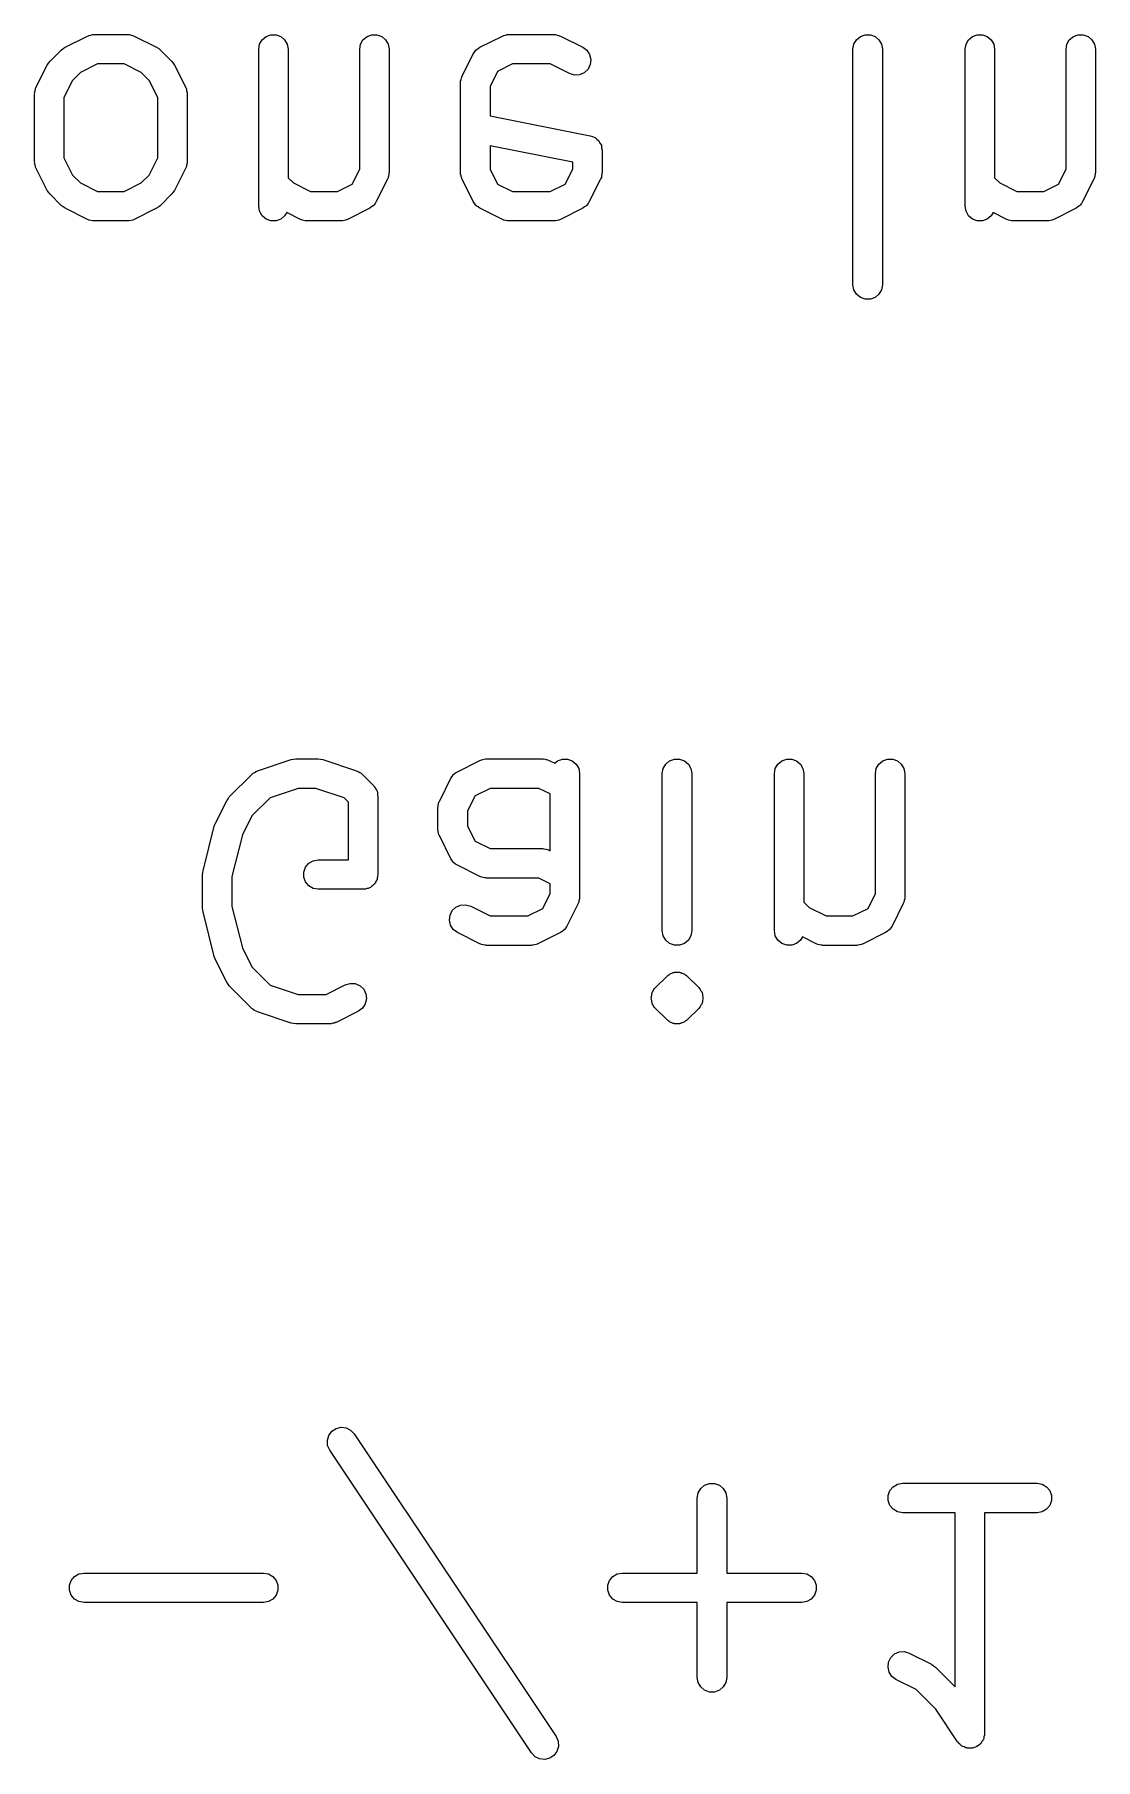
# Model space of a CAD drawing. Extents: x 91.3 to 189.8, y -113.5 to -60.4.
# Drawn here: x 177.94 to 181.54, y -86.08 to -80.22 of the extents above; entities that cross this region are included whole.
import ezdxf

# ---------------------------------------------------------------- set-up
doc = ezdxf.new("R2010")
doc.units = 0
doc.header["$MEASUREMENT"] = 0
doc.layers.add('BLACK', color=7, linetype='CONTINUOUS')

msp = doc.modelspace()

# ---------------------------------------------------------------- linework, layer by layer
at = {"layer": 'Black'}
for p, q in [((178.044, -80.2615), (178.12, -80.2234)), ((178.12, -80.2234), (178.123, -80.2226)), ((178.123, -80.2226), (178.125, -80.2211)), ((178.125, -80.2211), (178.131, -80.2201)), ((178.131, -80.2201), (178.137, -80.2184)), ((178.137, -80.2184), (178.14, -80.2186)), ((178.14, -80.2186), (178.142, -80.2181)), ((178.142, -80.2181), (178.257, -80.2181)), ((178.257, -80.2181), (178.26, -80.2186)), ((178.26, -80.2186), (178.262, -80.2184)), ((178.262, -80.2184), (178.268, -80.2201)), ((178.268, -80.2201), (178.274, -80.2211)), ((178.274, -80.2211), (178.276, -80.2226)), ((178.276, -80.2226), (178.279, -80.2234)), ((178.279, -80.2234), (178.355, -80.2615)), ((178.702, -80.2681), (178.705, -80.251)), ((178.705, -80.251), (178.714, -80.236)), ((178.714, -80.236), (178.727, -80.2248)), ((178.727, -80.2248), (178.743, -80.2189)), ((178.743, -80.2189), (178.761, -80.2189)), ((178.761, -80.2189), (178.777, -80.2248)), ((178.777, -80.2248), (178.79, -80.236)), ((178.79, -80.236), (178.799, -80.251)), ((178.799, -80.251), (178.802, -80.2681)), ((179.045, -80.2681), (179.048, -80.251)), ((179.048, -80.251), (179.056, -80.236)), ((179.056, -80.236), (179.07, -80.2248)), ((179.07, -80.2248), (179.086, -80.2189)), ((179.086, -80.2189), (179.103, -80.2189)), ((179.103, -80.2189), (179.12, -80.2248)), ((179.12, -80.2248), (179.133, -80.236)), ((179.133, -80.236), (179.142, -80.251)), ((179.142, -80.251), (179.145, -80.2681)), ((179.453, -80.2615), (179.53, -80.2234)), ((179.53, -80.2234), (179.532, -80.2226)), ((179.532, -80.2226), (179.535, -80.2211)), ((179.535, -80.2211), (179.541, -80.2201)), ((179.541, -80.2201), (179.546, -80.2184)), ((179.546, -80.2184), (179.549, -80.2186)), ((179.549, -80.2186), (179.552, -80.2181)), ((179.552, -80.2181), (179.704, -80.2181)), ((179.704, -80.2181), (179.707, -80.2186)), ((179.707, -80.2186), (179.71, -80.2184)), ((179.71, -80.2184), (179.716, -80.2201)), ((179.716, -80.2201), (179.721, -80.2211)), ((179.721, -80.2211), (179.724, -80.2226)), ((179.724, -80.2226), (179.727, -80.2234)), ((179.727, -80.2234), (179.803, -80.2615)), ((180.721, -80.2681), (180.724, -80.251)), ((180.724, -80.251), (180.733, -80.236)), ((180.733, -80.236), (180.746, -80.2248)), ((180.746, -80.2248), (180.762, -80.2189)), ((180.762, -80.2189), (180.78, -80.2189)), ((180.78, -80.2189), (180.796, -80.2248)), ((180.796, -80.2248), (180.809, -80.236)), ((180.809, -80.236), (180.818, -80.251)), ((180.818, -80.251), (180.821, -80.2681)), ((181.102, -80.2681), (181.105, -80.251)), ((181.105, -80.251), (181.114, -80.236)), ((181.114, -80.236), (181.127, -80.2248)), ((181.127, -80.2248), (181.143, -80.2189)), ((181.143, -80.2189), (181.161, -80.2189)), ((181.161, -80.2189), (181.177, -80.2248)), ((181.177, -80.2248), (181.19, -80.236)), ((181.19, -80.236), (181.199, -80.251)), ((181.199, -80.251), (181.202, -80.2681)), ((181.445, -80.2681), (181.448, -80.251)), ((181.448, -80.251), (181.456, -80.236)), ((181.456, -80.236), (181.47, -80.2248)), ((181.47, -80.2248), (181.486, -80.2189)), ((181.486, -80.2189), (181.503, -80.2189)), ((181.503, -80.2189), (181.52, -80.2248)), ((181.52, -80.2248), (181.533, -80.236)), ((181.533, -80.236), (181.542, -80.251)), ((181.542, -80.251), (181.545, -80.2681)), ((177.988, -80.3155), (177.993, -80.3089)), ((177.993, -80.3089), (178.031, -80.2708)), ((178.031, -80.2708), (178.037, -80.2662)), ((178.037, -80.2662), (178.044, -80.2615)), ((178.355, -80.2615), (178.362, -80.2662)), ((178.362, -80.2662), (178.368, -80.2708)), ((178.368, -80.2708), (178.406, -80.3089)), ((178.406, -80.3089), (178.411, -80.3155)), ((178.702, -80.8014), (178.702, -80.2681)), ((178.802, -80.2681), (178.802, -80.7045)), ((179.045, -80.6753), (179.045, -80.2681)), ((179.145, -80.2681), (179.145, -80.6871)), ((179.393, -80.36), (179.431, -80.2838)), ((179.431, -80.2838), (179.435, -80.2779)), ((179.435, -80.2779), (179.439, -80.2718)), ((179.439, -80.2718), (179.441, -80.271)), ((179.441, -80.2699), (179.447, -80.2658)), ((179.441, -80.271), (179.441, -80.2699)), ((179.447, -80.2658), (179.453, -80.2615)), ((179.803, -80.2615), (179.817, -80.2718)), ((179.817, -80.2718), (179.826, -80.2863)), ((179.826, -80.2863), (179.83, -80.3032)), ((179.83, -80.3032), (179.828, -80.3204)), ((180.721, -81.0681), (180.721, -80.2681)), ((180.821, -80.2681), (180.821, -81.0681)), ((181.102, -80.8014), (181.102, -80.2681)), ((181.202, -80.2681), (181.202, -80.7045)), ((181.445, -80.6753), (181.445, -80.2681)), ((181.545, -80.2681), (181.545, -80.6871)), ((177.945, -80.3981), (177.983, -80.3219)), ((177.983, -80.3219), (177.988, -80.3155)), ((178.096, -80.3473), (178.069, -80.3739)), ((178.154, -80.3181), (178.096, -80.3473)), ((178.245, -80.3181), (178.154, -80.3181)), ((178.303, -80.3473), (178.245, -80.3181)), ((178.33, -80.3739), (178.303, -80.3473)), ((178.411, -80.3155), (178.416, -80.3219)), ((178.416, -80.3219), (178.454, -80.3981)), ((179.388, -80.3767), (179.39, -80.3711)), ((179.39, -80.3711), (179.391, -80.3653)), ((179.391, -80.3653), (179.392, -80.3628)), ((179.392, -80.3628), (179.393, -80.36)), ((179.513, -80.3435), (179.488, -80.3942)), ((179.564, -80.3181), (179.513, -80.3435)), ((179.692, -80.3181), (179.564, -80.3181)), ((179.758, -80.3509), (179.692, -80.3181)), ((179.775, -80.3559), (179.758, -80.3509)), ((179.792, -80.3548), (179.775, -80.3559)), ((179.808, -80.3479), (179.792, -80.3548)), ((179.821, -80.336), (179.808, -80.3479)), ((179.828, -80.3204), (179.821, -80.336)), ((177.94, -80.4148), (177.942, -80.4091)), ((177.941, -80.4176), (177.94, -80.4148)), ((177.94, -80.4205), (177.941, -80.4176)), ((177.94, -80.649), (177.94, -80.4205)), ((177.942, -80.4091), (177.943, -80.4034)), ((177.943, -80.4034), (177.944, -80.4009)), ((177.944, -80.4009), (177.945, -80.3981)), ((178.069, -80.3739), (178.04, -80.4323)), ((178.359, -80.4323), (178.33, -80.3739)), ((178.454, -80.3981), (178.455, -80.4009)), ((178.455, -80.4009), (178.456, -80.4034)), ((178.456, -80.4034), (178.457, -80.4091)), ((178.457, -80.4091), (178.459, -80.4148)), ((178.459, -80.4148), (178.459, -80.4176)), ((178.459, -80.4176), (178.459, -80.4205)), ((178.459, -80.4205), (178.459, -80.649)), ((179.388, -80.3795), (179.388, -80.3767)), ((179.388, -80.3824), (179.388, -80.3795)), ((179.388, -80.6871), (179.388, -80.3824)), ((179.488, -80.3942), (179.488, -80.4938)), ((178.04, -80.4323), (178.04, -80.6372)), ((178.359, -80.6372), (178.359, -80.4323)), ((179.488, -80.4938), (179.828, -80.5619)), ((179.769, -80.6519), (179.488, -80.5958)), ((179.488, -80.5958), (179.488, -80.6753)), ((179.828, -80.5619), (179.836, -80.5649)), ((179.836, -80.5649), (179.844, -80.5677)), ((179.844, -80.5677), (179.844, -80.568)), ((179.844, -80.568), (179.845, -80.5682)), ((179.845, -80.5682), (179.851, -80.5736)), ((179.851, -80.5736), (179.857, -80.5788)), ((179.857, -80.5788), (179.857, -80.5793)), ((179.857, -80.5793), (179.858, -80.5797)), ((179.858, -80.5797), (179.861, -80.5868)), ((179.861, -80.5868), (179.866, -80.5939)), ((179.866, -80.5939), (179.866, -80.5944)), ((179.866, -80.5944), (179.866, -80.5949)), ((179.866, -80.5949), (179.867, -80.6029)), ((179.867, -80.6029), (179.869, -80.611)), ((177.941, -80.6519), (177.94, -80.649)), ((177.94, -80.6548), (177.941, -80.6519)), ((177.942, -80.6604), (177.94, -80.6548)), ((177.943, -80.6661), (177.942, -80.6604)), ((178.04, -80.6372), (178.069, -80.6956)), ((178.33, -80.6956), (178.359, -80.6372)), ((178.457, -80.6604), (178.456, -80.6661)), ((178.459, -80.6548), (178.457, -80.6604)), ((178.459, -80.649), (178.459, -80.6519)), ((178.459, -80.6519), (178.459, -80.6548)), ((179.769, -80.6753), (179.769, -80.6519)), ((179.869, -80.611), (179.869, -80.6871)), ((177.944, -80.6686), (177.943, -80.6661)), ((177.945, -80.6714), (177.944, -80.6686)), ((177.983, -80.7476), (177.945, -80.6714)), ((178.069, -80.6956), (178.096, -80.7222)), ((178.096, -80.7222), (178.154, -80.7514)), ((178.245, -80.7514), (178.303, -80.7222)), ((178.303, -80.7222), (178.33, -80.6956)), ((178.454, -80.6714), (178.416, -80.7476)), ((178.455, -80.6686), (178.454, -80.6714)), ((178.456, -80.6661), (178.455, -80.6686)), ((178.802, -80.7045), (178.82, -80.7222)), ((178.82, -80.7222), (178.878, -80.7514)), ((179.019, -80.7261), (179.045, -80.6753)), ((179.139, -80.7095), (179.101, -80.7857)), ((179.14, -80.7067), (179.139, -80.7095)), ((179.142, -80.7042), (179.14, -80.7067)), ((179.143, -80.6985), (179.142, -80.7042)), ((179.144, -80.6929), (179.143, -80.6985)), ((179.145, -80.6871), (179.144, -80.69)), ((179.144, -80.69), (179.144, -80.6929)), ((179.388, -80.69), (179.388, -80.6871)), ((179.388, -80.6929), (179.388, -80.69)), ((179.39, -80.6985), (179.388, -80.6929)), ((179.391, -80.7042), (179.39, -80.6985)), ((179.392, -80.7067), (179.391, -80.7042)), ((179.393, -80.7095), (179.392, -80.7067)), ((179.431, -80.7857), (179.393, -80.7095)), ((179.488, -80.6753), (179.513, -80.7261)), ((179.743, -80.7261), (179.769, -80.6753)), ((179.863, -80.7095), (179.825, -80.7857)), ((179.864, -80.7067), (179.863, -80.7095)), ((179.866, -80.7042), (179.864, -80.7067)), ((179.867, -80.6985), (179.866, -80.7042)), ((179.868, -80.6929), (179.867, -80.6985)), ((179.869, -80.6871), (179.868, -80.69)), ((179.868, -80.69), (179.868, -80.6929)), ((181.202, -80.7045), (181.22, -80.7222)), ((181.22, -80.7222), (181.278, -80.7514)), ((181.419, -80.7261), (181.445, -80.6753)), ((181.539, -80.7095), (181.501, -80.7857)), ((181.54, -80.7067), (181.539, -80.7095)), ((181.542, -80.7042), (181.54, -80.7067)), ((181.543, -80.6985), (181.542, -80.7042)), ((181.544, -80.6929), (181.543, -80.6985)), ((181.545, -80.6871), (181.544, -80.69)), ((181.544, -80.69), (181.544, -80.6929)), ((177.988, -80.754), (177.983, -80.7476)), ((177.993, -80.7606), (177.988, -80.754)), ((178.031, -80.7987), (177.993, -80.7606)), ((178.154, -80.7514), (178.245, -80.7514)), ((178.406, -80.7606), (178.368, -80.7987)), ((178.411, -80.754), (178.406, -80.7606)), ((178.416, -80.7476), (178.411, -80.754)), ((178.878, -80.7514), (178.969, -80.7514)), ((178.969, -80.7514), (179.019, -80.7261)), ((179.513, -80.7261), (179.564, -80.7514)), ((179.564, -80.7514), (179.692, -80.7514)), ((179.692, -80.7514), (179.743, -80.7261)), ((181.278, -80.7514), (181.369, -80.7514)), ((181.369, -80.7514), (181.419, -80.7261)), ((178.037, -80.8033), (178.031, -80.7987)), ((178.044, -80.8081), (178.037, -80.8033)), ((178.12, -80.8461), (178.044, -80.8081)), ((178.355, -80.8081), (178.279, -80.8461)), ((178.362, -80.8033), (178.355, -80.8081)), ((178.368, -80.7987), (178.362, -80.8033)), ((178.705, -80.8185), (178.702, -80.8014)), ((178.714, -80.8336), (178.705, -80.8185)), ((178.727, -80.8447), (178.714, -80.8336)), ((178.79, -80.8336), (178.777, -80.8447)), ((178.797, -80.8225), (178.79, -80.8336)), ((178.844, -80.8461), (178.797, -80.8225)), ((179.079, -80.8081), (179.003, -80.8461)), ((179.085, -80.8037), (179.079, -80.8081)), ((179.091, -80.7996), (179.085, -80.8037)), ((179.092, -80.7985), (179.091, -80.7996)), ((179.093, -80.7977), (179.092, -80.7985)), ((179.097, -80.7916), (179.093, -80.7977)), ((179.101, -80.7857), (179.097, -80.7916)), ((179.435, -80.7916), (179.431, -80.7857)), ((179.439, -80.7977), (179.435, -80.7916)), ((179.441, -80.7985), (179.439, -80.7977)), ((179.441, -80.7996), (179.441, -80.7985)), ((179.447, -80.8037), (179.441, -80.7996)), ((179.453, -80.8081), (179.447, -80.8037)), ((179.53, -80.8461), (179.453, -80.8081)), ((179.803, -80.8081), (179.727, -80.8461)), ((179.809, -80.8037), (179.803, -80.8081)), ((179.815, -80.7996), (179.809, -80.8037)), ((179.816, -80.7985), (179.815, -80.7996)), ((179.817, -80.7977), (179.816, -80.7985)), ((179.821, -80.7916), (179.817, -80.7977)), ((179.825, -80.7857), (179.821, -80.7916)), ((181.105, -80.8185), (181.102, -80.8014)), ((181.114, -80.8336), (181.105, -80.8185)), ((181.127, -80.8447), (181.114, -80.8336)), ((181.19, -80.8336), (181.177, -80.8447)), ((181.197, -80.8225), (181.19, -80.8336)), ((181.244, -80.8461), (181.197, -80.8225)), ((181.479, -80.8081), (181.403, -80.8461)), ((181.485, -80.8037), (181.479, -80.8081)), ((181.491, -80.7996), (181.485, -80.8037)), ((181.492, -80.7985), (181.491, -80.7996)), ((181.493, -80.7977), (181.492, -80.7985)), ((181.497, -80.7916), (181.493, -80.7977)), ((181.501, -80.7857), (181.497, -80.7916)), ((178.123, -80.847), (178.12, -80.8461)), ((178.125, -80.8484), (178.123, -80.847)), ((178.131, -80.8494), (178.125, -80.8484)), ((178.137, -80.8511), (178.131, -80.8494)), ((178.14, -80.8509), (178.137, -80.8511)), ((178.142, -80.8514), (178.14, -80.8509)), ((178.257, -80.8514), (178.142, -80.8514)), ((178.26, -80.8509), (178.257, -80.8514)), ((178.262, -80.8511), (178.26, -80.8509)), ((178.268, -80.8494), (178.262, -80.8511)), ((178.274, -80.8484), (178.268, -80.8494)), ((178.276, -80.847), (178.274, -80.8484)), ((178.279, -80.8461), (178.276, -80.847)), ((178.743, -80.8507), (178.727, -80.8447)), ((178.761, -80.8507), (178.743, -80.8507)), ((178.777, -80.8447), (178.761, -80.8507)), ((178.847, -80.847), (178.844, -80.8461)), ((178.849, -80.8484), (178.847, -80.847)), ((178.855, -80.8494), (178.849, -80.8484)), ((178.86, -80.8511), (178.855, -80.8494)), ((178.863, -80.8509), (178.86, -80.8511)), ((178.866, -80.8514), (178.863, -80.8509)), ((178.98, -80.8514), (178.866, -80.8514)), ((178.983, -80.8509), (178.98, -80.8514)), ((178.986, -80.8511), (178.983, -80.8509)), ((178.992, -80.8494), (178.986, -80.8511)), ((178.998, -80.8484), (178.992, -80.8494)), ((179, -80.847), (178.998, -80.8484)), ((179.003, -80.8461), (179, -80.847)), ((179.532, -80.847), (179.53, -80.8461)), ((179.535, -80.8484), (179.532, -80.847)), ((179.541, -80.8494), (179.535, -80.8484)), ((179.546, -80.8511), (179.541, -80.8494)), ((179.549, -80.8509), (179.546, -80.8511)), ((179.552, -80.8514), (179.549, -80.8509)), ((179.704, -80.8514), (179.552, -80.8514)), ((179.707, -80.8509), (179.704, -80.8514)), ((179.71, -80.8511), (179.707, -80.8509)), ((179.716, -80.8494), (179.71, -80.8511)), ((179.721, -80.8484), (179.716, -80.8494)), ((179.724, -80.847), (179.721, -80.8484)), ((179.727, -80.8461), (179.724, -80.847)), ((181.143, -80.8507), (181.127, -80.8447)), ((181.161, -80.8507), (181.143, -80.8507)), ((181.177, -80.8447), (181.161, -80.8507)), ((181.247, -80.847), (181.244, -80.8461)), ((181.249, -80.8484), (181.247, -80.847)), ((181.255, -80.8494), (181.249, -80.8484)), ((181.26, -80.8511), (181.255, -80.8494)), ((181.263, -80.8509), (181.26, -80.8511)), ((181.266, -80.8514), (181.263, -80.8509)), ((181.38, -80.8514), (181.266, -80.8514)), ((181.383, -80.8509), (181.38, -80.8514)), ((181.386, -80.8511), (181.383, -80.8509)), ((181.392, -80.8494), (181.386, -80.8511)), ((181.398, -80.8484), (181.392, -80.8494)), ((181.4, -80.847), (181.398, -80.8484)), ((181.403, -80.8461), (181.4, -80.847)), ((180.724, -81.0852), (180.721, -81.0681)), ((180.821, -81.0681), (180.818, -81.0852)), ((180.733, -81.1002), (180.724, -81.0852)), ((180.746, -81.1114), (180.733, -81.1002)), ((180.762, -81.1173), (180.746, -81.1114)), ((180.78, -81.1173), (180.762, -81.1173)), ((180.796, -81.1114), (180.78, -81.1173)), ((180.809, -81.1002), (180.796, -81.1114)), ((180.818, -81.0852), (180.809, -81.1002)), ((178.698, -82.7188), (178.812, -82.6807)), ((178.812, -82.6807), (178.82, -82.6795)), ((178.82, -82.6795), (178.828, -82.6781)), ((178.828, -82.6781), (178.904, -82.6781)), ((178.904, -82.6781), (178.912, -82.6795)), ((178.912, -82.6795), (178.92, -82.6807)), ((178.92, -82.6807), (179.034, -82.7188)), ((179.377, -82.7215), (179.453, -82.6834)), ((179.453, -82.6834), (179.456, -82.6826)), ((179.456, -82.6826), (179.459, -82.6811)), ((179.459, -82.6811), (179.464, -82.6801)), ((179.464, -82.6801), (179.47, -82.6784)), ((179.47, -82.6784), (179.473, -82.6786)), ((179.473, -82.6786), (179.476, -82.6781)), ((179.476, -82.6781), (179.666, -82.6781)), ((179.666, -82.6781), (179.669, -82.6786)), ((179.669, -82.6786), (179.672, -82.6784)), ((179.672, -82.6784), (179.678, -82.6801)), ((179.678, -82.6801), (179.683, -82.6811)), ((179.683, -82.6811), (179.686, -82.6826)), ((179.686, -82.6826), (179.689, -82.6834)), ((179.689, -82.6834), (179.708, -82.6929)), ((179.708, -82.6929), (179.717, -82.6848)), ((179.717, -82.6848), (179.734, -82.6789)), ((179.734, -82.6789), (179.751, -82.6789)), ((179.751, -82.6789), (179.767, -82.6848)), ((179.767, -82.6848), (179.781, -82.696)), ((179.781, -82.696), (179.789, -82.711)), ((179.789, -82.711), (179.792, -82.7281)), ((180.073, -82.7281), (180.076, -82.711)), ((180.076, -82.711), (180.085, -82.696)), ((180.085, -82.696), (180.098, -82.6848)), ((180.098, -82.6848), (180.115, -82.6789)), ((180.115, -82.6789), (180.132, -82.6789)), ((180.132, -82.6789), (180.148, -82.6848)), ((180.148, -82.6848), (180.162, -82.696)), ((180.162, -82.696), (180.17, -82.711)), ((180.17, -82.711), (180.173, -82.7281)), ((180.454, -82.7281), (180.457, -82.711)), ((180.457, -82.711), (180.466, -82.696)), ((180.466, -82.696), (180.479, -82.6848)), ((180.479, -82.6848), (180.496, -82.6789)), ((180.496, -82.6789), (180.513, -82.6789)), ((180.513, -82.6789), (180.529, -82.6848)), ((180.529, -82.6848), (180.543, -82.696)), ((180.543, -82.696), (180.551, -82.711)), ((180.551, -82.711), (180.554, -82.7281)), ((180.797, -82.7281), (180.8, -82.711)), ((180.8, -82.711), (180.809, -82.696)), ((180.809, -82.696), (180.822, -82.6848)), ((180.822, -82.6848), (180.838, -82.6789)), ((180.838, -82.6789), (180.856, -82.6789)), ((180.856, -82.6789), (180.872, -82.6848)), ((180.872, -82.6848), (180.885, -82.696)), ((180.885, -82.696), (180.894, -82.711)), ((180.894, -82.711), (180.897, -82.7281)), ((178.602, -82.807), (178.678, -82.7308)), ((178.678, -82.7308), (178.681, -82.7292)), ((178.681, -82.7292), (178.683, -82.727)), ((178.683, -82.727), (178.688, -82.7242)), ((178.688, -82.7242), (178.693, -82.7209)), ((178.693, -82.7209), (178.695, -82.7201)), ((178.695, -82.7201), (178.698, -82.7188)), ((179.034, -82.7188), (179.037, -82.7201)), ((179.037, -82.7201), (179.04, -82.7209)), ((179.04, -82.7209), (179.045, -82.7242)), ((179.045, -82.7242), (179.05, -82.727)), ((179.05, -82.727), (179.052, -82.7292)), ((179.052, -82.7292), (179.054, -82.7308)), ((179.054, -82.7308), (179.092, -82.7689)), ((179.092, -82.7689), (179.093, -82.7707)), ((179.093, -82.7707), (179.095, -82.7721)), ((179.095, -82.7721), (179.098, -82.7778)), ((179.317, -82.82), (179.355, -82.7438)), ((179.355, -82.7438), (179.359, -82.7379)), ((179.359, -82.7379), (179.363, -82.7318)), ((179.363, -82.7318), (179.364, -82.731)), ((179.364, -82.731), (179.365, -82.7299)), ((179.365, -82.7299), (179.371, -82.7258)), ((179.371, -82.7258), (179.377, -82.7215)), ((179.792, -82.7281), (179.792, -83.1471)), ((180.073, -83.2614), (180.073, -82.7281)), ((180.173, -82.7281), (180.173, -83.2614)), ((180.454, -83.2614), (180.454, -82.7281)), ((180.554, -82.7281), (180.554, -83.1645)), ((180.797, -83.1353), (180.797, -82.7281)), ((180.897, -82.7281), (180.897, -83.1471)), ((178.555, -82.8962), (178.593, -82.82)), ((178.593, -82.82), (178.598, -82.8136)), ((178.598, -82.8136), (178.602, -82.807)), ((178.741, -82.8099), (178.679, -82.872)), ((178.836, -82.7781), (178.741, -82.8099)), ((178.896, -82.7781), (178.836, -82.7781)), ((178.992, -82.8099), (178.896, -82.7781)), ((179.007, -82.825), (178.992, -82.8099)), ((179.007, -83.021), (179.007, -82.825)), ((179.098, -82.7778), (179.102, -82.7832)), ((179.102, -82.7832), (179.103, -82.7853)), ((179.103, -82.7853), (179.104, -82.7872)), ((179.104, -82.7872), (179.105, -82.7936)), ((179.105, -82.7936), (179.106, -82.7999)), ((179.106, -82.7999), (179.106, -82.8021)), ((179.106, -82.8021), (179.107, -82.8043)), ((179.107, -82.8043), (179.107, -83.071)), ((179.312, -82.8367), (179.313, -82.8311)), ((179.313, -82.8311), (179.314, -82.8253)), ((179.314, -82.8253), (179.316, -82.8228)), ((179.316, -82.8228), (179.317, -82.82)), ((179.437, -82.8035), (179.411, -82.8542)), ((179.488, -82.7781), (179.437, -82.8035)), ((179.654, -82.7781), (179.488, -82.7781)), ((179.692, -82.7971), (179.654, -82.7781)), ((179.692, -82.9901), (179.692, -82.7971)), ((178.679, -82.872), (178.647, -82.936)), ((179.311, -82.8424), (179.312, -82.8395)), ((179.311, -82.9186), (179.311, -82.8424)), ((179.312, -82.8395), (179.312, -82.8367)), ((179.411, -82.8542), (179.411, -82.9068)), ((178.513, -83.0588), (178.551, -82.9064)), ((178.551, -82.9064), (178.553, -82.9014)), ((178.553, -82.9014), (178.555, -82.8962)), ((178.647, -82.936), (178.611, -83.0771)), ((179.312, -82.9214), (179.311, -82.9186)), ((179.312, -82.9243), (179.312, -82.9214)), ((179.313, -82.9299), (179.312, -82.9243)), ((179.314, -82.9357), (179.313, -82.9299)), ((179.316, -82.9382), (179.314, -82.9357)), ((179.317, -82.9409), (179.316, -82.9382)), ((179.355, -83.0171), (179.317, -82.9409)), ((179.411, -82.9068), (179.437, -82.9575)), ((179.437, -82.9575), (179.488, -82.9829)), ((179.488, -82.9829), (179.666, -82.9829)), ((179.666, -82.9829), (179.669, -82.9834)), ((179.669, -82.9834), (179.672, -82.9832)), ((179.672, -82.9832), (179.678, -82.9849)), ((179.678, -82.9849), (179.683, -82.9859)), ((179.683, -82.9859), (179.686, -82.9873)), ((179.686, -82.9873), (179.689, -82.9881)), ((179.689, -82.9881), (179.692, -82.9901)), ((178.511, -83.071), (178.512, -83.0649)), ((178.512, -83.0649), (178.513, -83.0588)), ((178.855, -83.0623), (178.861, -83.046)), ((178.855, -83.0796), (178.855, -83.0623)), ((178.861, -83.046), (178.872, -83.0326)), ((178.872, -83.0326), (178.887, -83.024)), ((178.887, -83.024), (178.904, -83.021)), ((178.904, -83.021), (179.007, -83.021)), ((179.359, -83.023), (179.355, -83.0171)), ((179.363, -83.0291), (179.359, -83.023)), ((179.364, -83.03), (179.363, -83.0291)), ((179.365, -83.0311), (179.364, -83.03)), ((179.371, -83.0351), (179.365, -83.0311)), ((179.377, -83.0395), (179.371, -83.0351)), ((179.453, -83.0776), (179.377, -83.0395)), ((178.511, -83.1852), (178.511, -83.071)), ((178.611, -83.0771), (178.611, -83.1791)), ((178.861, -83.096), (178.855, -83.0796)), ((178.872, -83.1093), (178.861, -83.096)), ((178.887, -83.1179), (178.872, -83.1093)), ((178.904, -83.121), (178.887, -83.1179)), ((179.057, -83.121), (178.904, -83.121)), ((179.061, -83.1202), (179.057, -83.121)), ((179.065, -83.1202), (179.061, -83.1202)), ((179.069, -83.1187), (179.065, -83.1202)), ((179.074, -83.1179), (179.069, -83.1187)), ((179.078, -83.1157), (179.074, -83.1179)), ((179.082, -83.1143), (179.078, -83.1157)), ((179.085, -83.1114), (179.082, -83.1143)), ((179.089, -83.1093), (179.085, -83.1114)), ((179.092, -83.1059), (179.089, -83.1093)), ((179.095, -83.1031), (179.092, -83.1059)), ((179.097, -83.0993), (179.095, -83.1031)), ((179.1, -83.096), (179.097, -83.0993)), ((179.101, -83.0918), (179.1, -83.096)), ((179.104, -83.0881), (179.101, -83.0918)), ((179.106, -83.0796), (179.104, -83.0837)), ((179.104, -83.0837), (179.104, -83.0881)), ((179.107, -83.071), (179.106, -83.0753)), ((179.106, -83.0753), (179.106, -83.0796)), ((179.456, -83.0784), (179.453, -83.0776)), ((179.459, -83.0798), (179.456, -83.0784)), ((179.464, -83.0809), (179.459, -83.0798)), ((179.47, -83.0825), (179.464, -83.0809)), ((179.473, -83.0824), (179.47, -83.0825)), ((179.476, -83.0829), (179.473, -83.0824)), ((179.654, -83.0829), (179.476, -83.0829)), ((179.692, -83.1019), (179.654, -83.0829)), ((179.692, -83.1353), (179.692, -83.1019)), ((178.611, -83.1791), (178.647, -83.3202)), ((179.359, -83.1935), (179.372, -83.1816)), ((179.372, -83.1816), (179.388, -83.1747)), ((179.388, -83.1747), (179.405, -83.1737)), ((179.405, -83.1737), (179.422, -83.1786)), ((179.422, -83.1786), (179.488, -83.2114)), ((179.667, -83.1861), (179.692, -83.1353)), ((179.787, -83.1695), (179.749, -83.2457)), ((179.788, -83.1667), (179.787, -83.1695)), ((179.789, -83.1642), (179.788, -83.1667)), ((179.79, -83.1585), (179.789, -83.1642)), ((179.792, -83.1529), (179.79, -83.1585)), ((179.792, -83.1471), (179.792, -83.15)), ((179.792, -83.15), (179.792, -83.1529)), ((180.554, -83.1645), (180.572, -83.1822)), ((180.572, -83.1822), (180.63, -83.2114)), ((180.772, -83.1861), (180.797, -83.1353)), ((180.892, -83.1695), (180.854, -83.2457)), ((180.893, -83.1667), (180.892, -83.1695)), ((180.894, -83.1642), (180.893, -83.1667)), ((180.895, -83.1585), (180.894, -83.1642)), ((180.897, -83.1529), (180.895, -83.1585)), ((180.897, -83.1471), (180.897, -83.15)), ((180.897, -83.15), (180.897, -83.1529)), ((178.512, -83.1913), (178.511, -83.1852)), ((178.513, -83.1974), (178.512, -83.1913)), ((178.551, -83.3497), (178.513, -83.1974)), ((179.35, -83.2263), (179.352, -83.2091)), ((179.354, -83.2432), (179.35, -83.2263)), ((179.352, -83.2091), (179.359, -83.1935)), ((179.488, -83.2114), (179.616, -83.2114)), ((179.616, -83.2114), (179.667, -83.1861)), ((180.63, -83.2114), (180.721, -83.2114)), ((180.721, -83.2114), (180.772, -83.1861)), ((179.363, -83.2577), (179.354, -83.2432)), ((179.377, -83.2681), (179.363, -83.2577)), ((179.453, -83.3062), (179.377, -83.2681)), ((179.727, -83.2681), (179.65, -83.3062)), ((179.733, -83.2637), (179.727, -83.2681)), ((179.739, -83.2596), (179.733, -83.2637)), ((179.741, -83.2577), (179.739, -83.2585)), ((179.739, -83.2585), (179.739, -83.2596)), ((179.745, -83.2516), (179.741, -83.2577)), ((179.749, -83.2457), (179.745, -83.2516)), ((180.076, -83.2785), (180.073, -83.2614)), ((180.085, -83.2936), (180.076, -83.2785)), ((180.098, -83.3047), (180.085, -83.2936)), ((180.162, -83.2936), (180.148, -83.3047)), ((180.17, -83.2785), (180.162, -83.2936)), ((180.173, -83.2614), (180.17, -83.2785)), ((180.457, -83.2785), (180.454, -83.2614)), ((180.466, -83.2936), (180.457, -83.2785)), ((180.479, -83.3047), (180.466, -83.2936)), ((180.543, -83.2936), (180.529, -83.3047)), ((180.549, -83.2825), (180.543, -83.2936)), ((180.596, -83.3062), (180.549, -83.2825)), ((180.831, -83.2681), (180.755, -83.3062)), ((180.837, -83.2637), (180.831, -83.2681)), ((180.843, -83.2596), (180.837, -83.2637)), ((180.844, -83.2585), (180.843, -83.2596)), ((180.845, -83.2577), (180.844, -83.2585)), ((180.849, -83.2516), (180.845, -83.2577)), ((180.854, -83.2457), (180.849, -83.2516)), ((178.553, -83.3547), (178.551, -83.3497)), ((178.555, -83.36), (178.553, -83.3547)), ((178.647, -83.3202), (178.679, -83.3842)), ((179.456, -83.307), (179.453, -83.3062)), ((179.459, -83.3084), (179.456, -83.307)), ((179.464, -83.3094), (179.459, -83.3084)), ((179.47, -83.3111), (179.464, -83.3094)), ((179.473, -83.3109), (179.47, -83.3111)), ((179.476, -83.3114), (179.473, -83.3109)), ((179.628, -83.3114), (179.476, -83.3114)), ((179.631, -83.3109), (179.628, -83.3114)), ((179.634, -83.3111), (179.631, -83.3109)), ((179.639, -83.3094), (179.634, -83.3111)), ((179.645, -83.3084), (179.639, -83.3094)), ((179.648, -83.307), (179.645, -83.3084)), ((179.65, -83.3062), (179.648, -83.307)), ((180.115, -83.3107), (180.098, -83.3047)), ((180.132, -83.3107), (180.115, -83.3107)), ((180.148, -83.3047), (180.132, -83.3107)), ((180.496, -83.3107), (180.479, -83.3047)), ((180.513, -83.3107), (180.496, -83.3107)), ((180.529, -83.3047), (180.513, -83.3107)), ((180.599, -83.307), (180.596, -83.3062)), ((180.601, -83.3084), (180.599, -83.307)), ((180.607, -83.3094), (180.601, -83.3084)), ((180.613, -83.3111), (180.607, -83.3094)), ((180.616, -83.3109), (180.613, -83.3111)), ((180.619, -83.3114), (180.616, -83.3109)), ((180.733, -83.3114), (180.619, -83.3114)), ((180.736, -83.3109), (180.733, -83.3114)), ((180.739, -83.3111), (180.736, -83.3109)), ((180.744, -83.3094), (180.739, -83.3111)), ((180.75, -83.3084), (180.744, -83.3094)), ((180.752, -83.307), (180.75, -83.3084)), ((180.755, -83.3062), (180.752, -83.307)), ((178.593, -83.4362), (178.555, -83.36)), ((178.679, -83.3842), (178.741, -83.4463)), ((180.05, -83.4546), (180.088, -83.4166)), ((180.088, -83.4166), (180.092, -83.414)), ((180.092, -83.414), (180.095, -83.4109)), ((180.095, -83.4109), (180.097, -83.41)), ((180.097, -83.41), (180.098, -83.4086)), ((180.098, -83.4086), (180.1, -83.4079)), ((180.1, -83.4079), (180.102, -83.4066)), ((180.102, -83.4066), (180.106, -83.4055)), ((180.106, -83.4055), (180.11, -83.4036)), ((180.11, -83.4036), (180.113, -83.4034)), ((180.113, -83.4034), (180.115, -83.4027)), ((180.115, -83.4027), (180.117, -83.4027)), ((180.117, -83.4027), (180.119, -83.4021)), ((180.119, -83.4021), (180.123, -83.4025)), ((180.123, -83.4025), (180.128, -83.4021)), ((180.128, -83.4021), (180.13, -83.4027)), ((180.13, -83.4027), (180.132, -83.4027)), ((180.132, -83.4027), (180.134, -83.4034)), ((180.134, -83.4034), (180.136, -83.4036)), ((180.136, -83.4036), (180.14, -83.4055)), ((180.14, -83.4055), (180.144, -83.4066)), ((180.144, -83.4066), (180.146, -83.4079)), ((180.146, -83.4079), (180.148, -83.4086)), ((180.148, -83.4086), (180.15, -83.41)), ((180.15, -83.41), (180.152, -83.4109)), ((180.152, -83.4109), (180.155, -83.414)), ((180.155, -83.414), (180.159, -83.4166)), ((180.159, -83.4166), (180.197, -83.4546)), ((178.598, -83.4426), (178.593, -83.4362)), ((178.602, -83.4492), (178.598, -83.4426)), ((178.678, -83.5254), (178.602, -83.4492)), ((178.741, -83.4463), (178.836, -83.4781)), ((178.931, -83.4781), (178.996, -83.4453)), ((178.996, -83.4453), (179.013, -83.4403)), ((179.013, -83.4403), (179.03, -83.4414)), ((179.03, -83.4414), (179.046, -83.4483)), ((179.046, -83.4483), (179.059, -83.4602)), ((179.059, -83.4602), (179.066, -83.4757)), ((179.066, -83.4757), (179.068, -83.493)), ((180.037, -83.4771), (180.039, -83.4731)), ((180.039, -83.4731), (180.04, -83.4689)), ((180.04, -83.4689), (180.042, -83.4653)), ((180.042, -83.4653), (180.044, -83.4613)), ((180.044, -83.4613), (180.047, -83.4582)), ((180.047, -83.4582), (180.05, -83.4546)), ((180.197, -83.4546), (180.199, -83.4582)), ((180.199, -83.4582), (180.202, -83.4613)), ((180.202, -83.4613), (180.204, -83.4653)), ((180.204, -83.4653), (180.207, -83.4689)), ((180.207, -83.4689), (180.208, -83.4731)), ((180.208, -83.4731), (180.21, -83.4771)), ((178.681, -83.527), (178.678, -83.5254)), ((178.683, -83.5292), (178.681, -83.527)), ((178.688, -83.532), (178.683, -83.5292)), ((178.693, -83.5353), (178.688, -83.532)), ((178.836, -83.4781), (178.931, -83.4781)), ((179.041, -83.5347), (178.965, -83.5728)), ((179.055, -83.5244), (179.041, -83.5347)), ((179.064, -83.5099), (179.055, -83.5244)), ((179.068, -83.493), (179.064, -83.5099)), ((180.035, -83.4856), (180.037, -83.4814)), ((180.036, -83.49), (180.035, -83.4856)), ((180.035, -83.4944), (180.036, -83.49)), ((180.037, -83.4986), (180.035, -83.4944)), ((180.037, -83.4814), (180.037, -83.4771)), ((180.037, -83.5029), (180.037, -83.4986)), ((180.039, -83.5069), (180.037, -83.5029)), ((180.04, -83.5111), (180.039, -83.5069)), ((180.042, -83.5147), (180.04, -83.5111)), ((180.044, -83.5187), (180.042, -83.5147)), ((180.047, -83.5218), (180.044, -83.5187)), ((180.05, -83.5254), (180.047, -83.5218)), ((180.088, -83.5635), (180.05, -83.5254)), ((180.197, -83.5254), (180.159, -83.5635)), ((180.199, -83.5218), (180.197, -83.5254)), ((180.202, -83.5187), (180.199, -83.5218)), ((180.204, -83.5147), (180.202, -83.5187)), ((180.207, -83.5111), (180.204, -83.5147)), ((180.208, -83.5069), (180.207, -83.5111)), ((180.21, -83.5029), (180.208, -83.5069)), ((180.21, -83.4771), (180.21, -83.4814)), ((180.21, -83.4814), (180.211, -83.4856)), ((180.211, -83.4944), (180.21, -83.4986)), ((180.21, -83.4986), (180.21, -83.5029)), ((180.211, -83.4856), (180.211, -83.49)), ((180.211, -83.49), (180.211, -83.4944)), ((178.695, -83.5361), (178.693, -83.5353)), ((178.698, -83.5374), (178.695, -83.5361)), ((178.812, -83.5755), (178.698, -83.5374)), ((178.82, -83.5767), (178.812, -83.5755)), ((178.828, -83.5781), (178.82, -83.5767)), ((178.942, -83.5781), (178.828, -83.5781)), ((178.945, -83.5776), (178.942, -83.5781)), ((178.948, -83.5778), (178.945, -83.5776)), ((178.954, -83.5761), (178.948, -83.5778)), ((178.959, -83.5751), (178.954, -83.5761)), ((178.962, -83.5736), (178.959, -83.5751)), ((178.965, -83.5728), (178.962, -83.5736)), ((180.092, -83.566), (180.088, -83.5635)), ((180.095, -83.5691), (180.092, -83.566)), ((180.097, -83.57), (180.095, -83.5691)), ((180.098, -83.5714), (180.097, -83.57)), ((180.1, -83.5721), (180.098, -83.5714)), ((180.102, -83.5734), (180.1, -83.5721)), ((180.106, -83.5745), (180.102, -83.5734)), ((180.11, -83.5764), (180.106, -83.5745)), ((180.113, -83.5766), (180.11, -83.5764)), ((180.115, -83.5773), (180.113, -83.5766)), ((180.117, -83.5773), (180.115, -83.5773)), ((180.119, -83.5779), (180.117, -83.5773)), ((180.123, -83.5775), (180.119, -83.5779)), ((180.128, -83.5779), (180.123, -83.5775)), ((180.13, -83.5773), (180.128, -83.5779)), ((180.132, -83.5773), (180.13, -83.5773)), ((180.134, -83.5766), (180.132, -83.5773)), ((180.136, -83.5764), (180.134, -83.5766)), ((180.14, -83.5745), (180.136, -83.5764)), ((180.144, -83.5734), (180.14, -83.5745)), ((180.146, -83.5721), (180.144, -83.5734)), ((180.148, -83.5714), (180.146, -83.5721)), ((180.15, -83.57), (180.148, -83.5714)), ((180.152, -83.5691), (180.15, -83.57)), ((180.155, -83.566), (180.152, -83.5691)), ((180.159, -83.5635), (180.155, -83.566)), ((178.935, -84.9921), (178.94, -84.9755)), ((178.936, -85.0095), (178.935, -84.9921)), ((178.94, -84.9755), (178.95, -84.9615)), ((178.95, -84.9615), (178.965, -84.9518)), ((178.965, -84.9518), (178.982, -84.9477)), ((178.982, -84.9477), (178.999, -84.9496)), ((178.999, -84.9496), (179.014, -84.9573)), ((179.014, -84.9573), (179.026, -84.9699)), ((179.026, -84.9699), (179.712, -85.9985)), ((178.943, -85.0254), (178.936, -85.0095)), ((179.629, -86.0539), (178.943, -85.0254)), ((180.192, -85.1881), (180.195, -85.171)), ((180.195, -85.171), (180.204, -85.156)), ((180.204, -85.156), (180.217, -85.1448)), ((180.217, -85.1448), (180.233, -85.1389)), ((180.233, -85.1389), (180.251, -85.1389)), ((180.251, -85.1389), (180.267, -85.1448)), ((180.267, -85.1448), (180.28, -85.156)), ((180.28, -85.156), (180.289, -85.171)), ((180.289, -85.171), (180.292, -85.1881)), ((180.84, -85.1794), (180.846, -85.1631)), ((180.846, -85.1631), (180.857, -85.1498)), ((180.857, -85.1498), (180.872, -85.1411)), ((180.872, -85.1411), (180.89, -85.1381)), ((180.89, -85.1381), (181.347, -85.1381)), ((181.347, -85.1381), (181.364, -85.1411)), ((181.364, -85.1411), (181.379, -85.1498)), ((181.379, -85.1498), (181.39, -85.1631)), ((181.39, -85.1631), (181.396, -85.1794)), ((180.192, -85.4429), (180.192, -85.1881)), ((180.292, -85.1881), (180.292, -85.4429)), ((180.84, -85.1968), (180.84, -85.1794)), ((180.846, -85.2131), (180.84, -85.1968)), ((180.857, -85.2264), (180.846, -85.2131)), ((180.872, -85.2351), (180.857, -85.2264)), ((181.379, -85.2264), (181.364, -85.2351)), ((181.39, -85.2131), (181.379, -85.2264)), ((181.396, -85.1968), (181.39, -85.2131)), ((181.396, -85.1794), (181.396, -85.1968)), ((180.89, -85.2381), (180.872, -85.2351)), ((181.068, -85.2381), (180.89, -85.2381)), ((181.068, -85.8293), (181.068, -85.2381)), ((181.347, -85.2381), (181.168, -85.2381)), ((181.168, -85.2381), (181.168, -85.9881)), ((181.364, -85.2351), (181.347, -85.2381)), ((178.059, -85.4842), (178.065, -85.4679)), ((178.065, -85.4679), (178.076, -85.4546)), ((178.076, -85.4546), (178.091, -85.4459)), ((178.091, -85.4459), (178.109, -85.4429)), ((178.109, -85.4429), (178.718, -85.4429)), ((178.718, -85.4429), (178.735, -85.4459)), ((178.735, -85.4459), (178.75, -85.4546)), ((178.75, -85.4546), (178.761, -85.4679)), ((178.761, -85.4679), (178.767, -85.4842)), ((179.888, -85.4842), (179.894, -85.4679)), ((179.894, -85.4679), (179.905, -85.4546)), ((179.905, -85.4546), (179.92, -85.4459)), ((179.92, -85.4459), (179.937, -85.4429)), ((179.937, -85.4429), (180.192, -85.4429)), ((180.292, -85.4429), (180.547, -85.4429)), ((180.547, -85.4429), (180.564, -85.4459)), ((180.564, -85.4459), (180.579, -85.4546)), ((180.579, -85.4546), (180.59, -85.4679)), ((180.59, -85.4679), (180.596, -85.4842)), ((178.059, -85.5015), (178.059, -85.4842)), ((178.065, -85.5179), (178.059, -85.5015)), ((178.076, -85.5312), (178.065, -85.5179)), ((178.761, -85.5179), (178.75, -85.5312)), ((178.767, -85.5015), (178.761, -85.5179)), ((178.767, -85.4842), (178.767, -85.5015)), ((179.888, -85.5015), (179.888, -85.4842)), ((179.894, -85.5179), (179.888, -85.5015)), ((179.905, -85.5312), (179.894, -85.5179)), ((180.59, -85.5179), (180.579, -85.5312)), ((180.596, -85.5015), (180.59, -85.5179)), ((180.596, -85.4842), (180.596, -85.5015)), ((178.091, -85.5398), (178.076, -85.5312)), ((178.109, -85.5429), (178.091, -85.5398)), ((178.718, -85.5429), (178.109, -85.5429)), ((178.735, -85.5398), (178.718, -85.5429)), ((178.75, -85.5312), (178.735, -85.5398)), ((179.92, -85.5398), (179.905, -85.5312)), ((179.937, -85.5429), (179.92, -85.5398)), ((180.192, -85.5429), (179.937, -85.5429)), ((180.192, -85.7976), (180.192, -85.5429)), ((180.547, -85.5429), (180.292, -85.5429)), ((180.292, -85.5429), (180.292, -85.7976)), ((180.564, -85.5398), (180.547, -85.5429)), ((180.579, -85.5312), (180.564, -85.5398)), ((180.84, -85.7625), (180.842, -85.7453)), ((180.842, -85.7453), (180.849, -85.7297)), ((180.849, -85.7297), (180.862, -85.7178)), ((180.862, -85.7178), (180.878, -85.7109)), ((180.878, -85.7109), (180.895, -85.7099)), ((180.895, -85.7099), (180.912, -85.7148)), ((180.912, -85.7148), (180.988, -85.7529)), ((180.988, -85.7529), (180.995, -85.7577)), ((180.995, -85.7577), (181.001, -85.7623)), ((180.195, -85.8147), (180.192, -85.7976)), ((180.204, -85.8298), (180.195, -85.8147)), ((180.289, -85.8147), (180.28, -85.8298)), ((180.292, -85.7976), (180.289, -85.8147)), ((180.844, -85.7794), (180.84, -85.7625)), ((180.853, -85.7939), (180.844, -85.7794)), ((180.867, -85.8042), (180.853, -85.7939)), ((180.936, -85.8387), (180.867, -85.8042)), ((181.001, -85.7623), (181.068, -85.8293)), ((180.217, -85.8409), (180.204, -85.8298)), ((180.233, -85.8469), (180.217, -85.8409)), ((180.251, -85.8469), (180.233, -85.8469)), ((180.267, -85.8409), (180.251, -85.8469)), ((180.28, -85.8298), (180.267, -85.8409)), ((181.003, -85.9057), (180.936, -85.8387)), ((181.076, -86.0158), (181.003, -85.9057)), ((181.168, -85.9936), (181.166, -85.9993)), ((181.168, -85.9881), (181.168, -85.9908)), ((181.168, -85.9908), (181.168, -85.9936)), ((179.641, -86.0665), (179.629, -86.0539)), ((179.715, -86.0484), (179.705, -86.0623)), ((179.712, -85.9985), (179.719, -86.0144)), ((179.72, -86.0317), (179.715, -86.0484)), ((179.719, -86.0144), (179.72, -86.0317)), ((181.078, -86.0178), (181.076, -86.0158)), ((181.08, -86.0202), (181.078, -86.0178)), ((181.084, -86.0241), (181.08, -86.0202)), ((181.088, -86.0284), (181.084, -86.0241)), ((181.091, -86.0296), (181.088, -86.0284)), ((181.093, -86.0314), (181.091, -86.0296)), ((181.099, -86.0334), (181.093, -86.0314)), ((181.104, -86.0361), (181.099, -86.0334)), ((181.107, -86.0364), (181.104, -86.0361)), ((181.109, -86.0373), (181.107, -86.0364)), ((181.115, -86.0373), (181.109, -86.0373)), ((181.121, -86.038), (181.115, -86.0373)), ((181.124, -86.0373), (181.121, -86.038)), ((181.127, -86.0373), (181.124, -86.0373)), ((181.132, -86.0353), (181.127, -86.0373)), ((181.138, -86.0339), (181.132, -86.0353)), ((181.14, -86.0323), (181.138, -86.0339)), ((181.143, -86.0314), (181.14, -86.0323)), ((181.148, -86.0276), (181.143, -86.0314)), ((181.153, -86.0242), (181.148, -86.0276)), ((181.154, -86.022), (181.153, -86.0242)), ((181.156, -86.0202), (181.154, -86.022)), ((181.159, -86.0151), (181.156, -86.0202)), ((181.163, -86.0103), (181.159, -86.0151)), ((181.164, -86.0076), (181.163, -86.0103)), ((181.165, -86.0052), (181.164, -86.0076)), ((181.166, -85.9993), (181.165, -86.0052)), ((179.656, -86.0742), (179.641, -86.0665)), ((179.674, -86.0761), (179.656, -86.0742)), ((179.691, -86.072), (179.674, -86.0761)), ((179.705, -86.0623), (179.691, -86.072))]:
    msp.add_line(p, q, dxfattribs=at)

doc.saveas('drawing.dxf')
